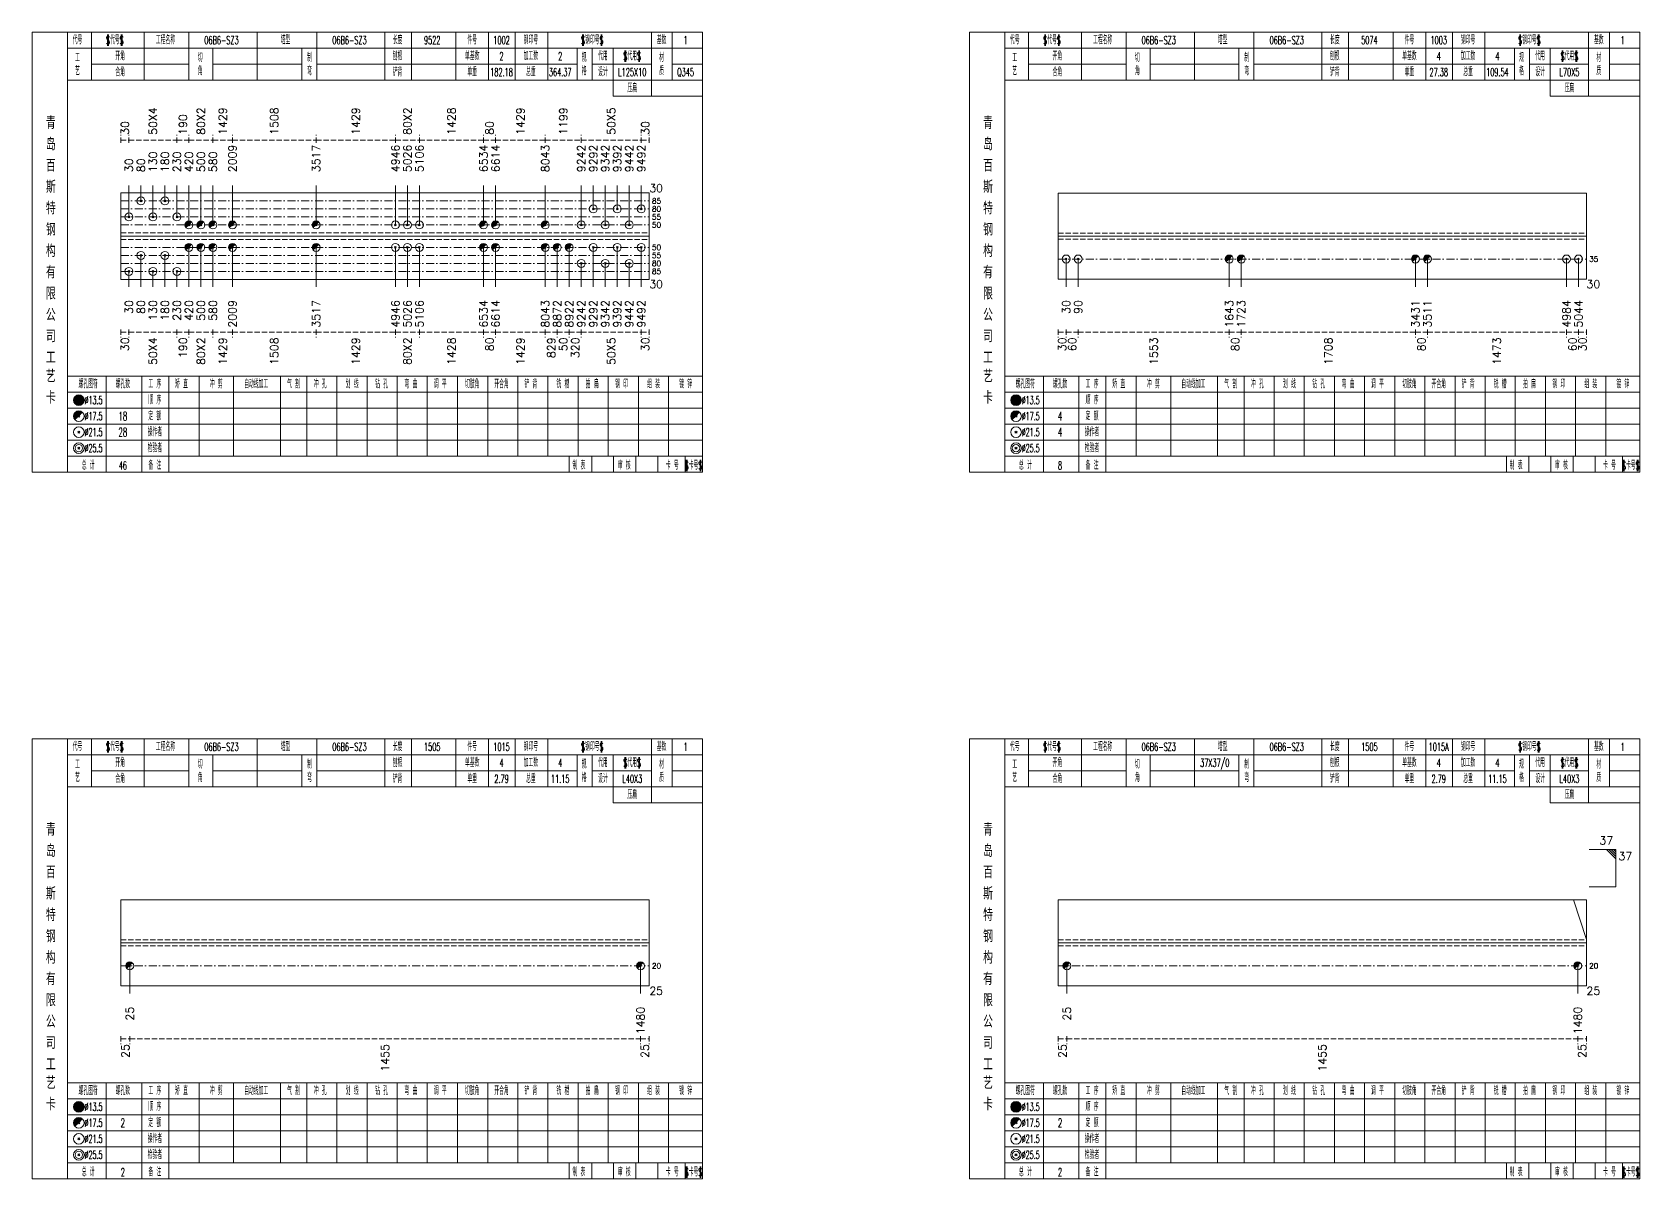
# Model space of a CAD drawing. Extents: x -533 to 8774, y 0 to 7979.
# Drawn here: x 2811 to 3414, y 265 to 695 of the extents above; entities that cross this region are included whole.
import ezdxf
from ezdxf.enums import TextEntityAlignment as Align

# ---------------------------------------------------------------- set-up
doc = ezdxf.new("R2010")
doc.units = 0
doc.header["$MEASUREMENT"] = 0
doc.linetypes.add('一点画线', pattern=[5.2, 3, -1, 0.2, -1])
doc.linetypes.add('虚线', pattern=[2.75, 2, -0.75])
doc.layers.get('0').update_dxf_attribs({"linetype": 'CONTINUOUS', "lineweight": 25})
for name, color, linetype, lineweight in [('1', 7, 'CONTINUOUS', 25), ('4', 7, 'CONTINUOUS', 25), ('5', 7, 'CONTINUOUS', 25)]:
    doc.layers.add(name, color=color, linetype=linetype, lineweight=lineweight)
doc.styles.get("Standard").update_dxf_attribs({"font": 'simplex.shx', "width": 0.7, "height": 3, "bigfont": 'gbhzfs.shx'})

# ---------------------------------------------------------------- blocks, each defined once
blk = doc.blocks.new('孔21.5')
at = {"layer": '5', "color": 7, "linetype": 'Continuous', "lineweight": 13}
for p, q in [((-0.2, -0.2), (0.2, 0.2)), ((0.2, -0.2), (-0.2, 0.2))]:
    blk.add_line(p, q, dxfattribs=at)
blk.add_circle((0, 0), 1, dxfattribs=at)
blk = doc.blocks.new('孔17.5')
at = {"layer": '5', "color": 7, "linetype": 'Continuous', "lineweight": 0}
for p, q in [((-0.2, -0.2), (0.2, 0.2)), ((-0.2, 0.2), (0.2, -0.2))]:
    blk.add_line(p, q, dxfattribs=at)
at = {"layer": '5', "color": 7, "linetype": 'Continuous', "lineweight": 13}
blk.add_circle((0, 0), 1, dxfattribs=at)
for radius in [0.9, 0.8, 0.7, 0.6, 0.5, 0.4, 0.3, 0.2, 0.1]:
    blk.add_arc((0, 0), radius, 45, 225, dxfattribs=at)

msp = doc.modelspace()

# ---------------------------------------------------------------- linework, layer by layer
at = {"color": 8, "linetype": '虚线', "lineweight": 9}
for p, q in [((2844.5, 653.5), (2844.5, 656.5)), ((2844.5, 654.5), (2847.5, 654.5)), ((2847.5, 653.5), (2847.5, 656.5)), ((2847.5, 653.5), (2847.5, 656.5)), ((2847.5, 654.5), (2865.5, 654.5)), ((2865.5, 653.5), (2865.5, 656.5)), ((2865.5, 653.5), (2865.5, 656.5)), ((2865.5, 654.5), (2870, 654.5)), ((2870, 653.5), (2870, 656.5)), ((2870, 653.5), (2870, 656.5)), ((2870, 654.5), (2879, 654.5)), ((2879, 653.5), (2879, 656.5)), ((2879, 653.5), (2879, 656.5)), ((2879, 654.5), (2886.3, 654.5)), ((2886.3, 653.5), (2886.3, 656.5)), ((2886.3, 653.5), (2886.3, 656.5)), ((2886.3, 654.5), (2917.67, 654.5)), ((2917.67, 653.5), (2917.67, 656.5)), ((2917.67, 653.5), (2917.67, 656.5)), ((2917.67, 654.5), (2947.4, 654.5)), ((2947.4, 653.5), (2947.4, 656.5)), ((2947.4, 653.5), (2947.4, 656.5)), ((2947.4, 654.5), (2956.4, 654.5)), ((2956.4, 653.5), (2956.4, 656.5)), ((2956.4, 653.5), (2956.4, 656.5)), ((2956.4, 654.5), (2980.44, 654.5)), ((2980.44, 653.5), (2980.44, 656.5)), ((2980.44, 653.5), (2980.44, 656.5)), ((2980.44, 654.5), (2984.94, 654.5)), ((2984.94, 653.5), (2984.94, 656.5)), ((2984.94, 653.5), (2984.94, 656.5)), ((2984.94, 654.5), (3003.6, 654.5)), ((3003.6, 653.5), (3003.6, 656.5)), ((3003.6, 653.5), (3003.6, 656.5)), ((3003.6, 654.5), (3017.1, 654.5)), ((3017.1, 653.5), (3017.1, 656.5)), ((3017.1, 653.5), (3017.1, 656.5)), ((3017.1, 654.5), (3039.6, 654.5)), ((3039.6, 653.5), (3039.6, 656.5)), ((3039.6, 653.5), (3039.6, 656.5)), ((3039.6, 654.5), (3042.6, 654.5)), ((3042.6, 653.5), (3042.6, 656.5)), ((2844.5, 583.5), (2844.5, 580.5)), ((2844.5, 582.5), (2847.5, 582.5)), ((2847.5, 583.5), (2847.5, 580.5)), ((2847.5, 583.5), (2847.5, 580.5)), ((2847.5, 582.5), (2865.5, 582.5)), ((2865.5, 583.5), (2865.5, 580.5)), ((2865.5, 583.5), (2865.5, 580.5)), ((2865.5, 582.5), (2870, 582.5)), ((2870, 583.5), (2870, 580.5)), ((2870, 583.5), (2870, 580.5)), ((2870, 582.5), (2879, 582.5)), ((2879, 583.5), (2879, 580.5)), ((2879, 583.5), (2879, 580.5)), ((2879, 582.5), (2886.3, 582.5)), ((2886.3, 583.5), (2886.3, 580.5)), ((2886.3, 583.5), (2886.3, 580.5)), ((2886.3, 582.5), (2917.67, 582.5)), ((2917.67, 583.5), (2917.67, 580.5)), ((2917.67, 583.5), (2917.67, 580.5)), ((2917.67, 582.5), (2947.4, 582.5)), ((2947.4, 583.5), (2947.4, 580.5)), ((2947.4, 583.5), (2947.4, 580.5)), ((2947.4, 582.5), (2956.4, 582.5)), ((2956.4, 583.5), (2956.4, 580.5)), ((2956.4, 583.5), (2956.4, 580.5)), ((2956.4, 582.5), (2980.44, 582.5)), ((2980.44, 583.5), (2980.44, 580.5)), ((2980.44, 583.5), (2980.44, 580.5)), ((2980.44, 582.5), (2984.94, 582.5)), ((2984.94, 583.5), (2984.94, 580.5)), ((2984.94, 583.5), (2984.94, 580.5)), ((2984.94, 582.5), (3003.6, 582.5)), ((3003.6, 583.5), (3003.6, 580.5)), ((3003.6, 583.5), (3003.6, 580.5)), ((3003.6, 582.5), (3008.1, 582.5)), ((3008.1, 583.5), (3008.1, 580.5)), ((3008.1, 583.5), (3008.1, 580.5)), ((3008.1, 582.5), (3012.6, 582.5)), ((3012.6, 583.5), (3012.6, 580.5)), ((3012.6, 583.5), (3012.6, 580.5)), ((3012.6, 582.5), (3017.1, 582.5)), ((3017.1, 583.5), (3017.1, 580.5)), ((3017.1, 583.5), (3017.1, 580.5)), ((3017.1, 582.5), (3039.6, 582.5)), ((3039.6, 583.5), (3039.6, 580.5)), ((3039.6, 583.5), (3039.6, 580.5)), ((3039.6, 582.5), (3042.6, 582.5)), ((3042.6, 583.5), (3042.6, 580.5)), ((3195.9, 583.5), (3195.9, 580.5)), ((3195.9, 582.5), (3198.9, 582.5)), ((3198.9, 583.5), (3198.9, 580.5)), ((3198.9, 583.5), (3198.9, 580.5)), ((3198.9, 582.5), (3203.4, 582.5)), ((3203.4, 583.5), (3203.4, 580.5)), ((3203.4, 583.5), (3203.4, 580.5)), ((3203.4, 582.5), (3260.05, 582.5)), ((3260.05, 583.5), (3260.05, 580.5)), ((3260.05, 583.5), (3260.05, 580.5)), ((3260.05, 582.5), (3264.55, 582.5)), ((3264.55, 583.5), (3264.55, 580.5)), ((3264.55, 583.5), (3264.55, 580.5)), ((3264.55, 582.5), (3329.85, 582.5)), ((3329.85, 583.5), (3329.85, 580.5)), ((3329.85, 583.5), (3329.85, 580.5)), ((3329.85, 582.5), (3334.35, 582.5)), ((3334.35, 583.5), (3334.35, 580.5)), ((3334.35, 583.5), (3334.35, 580.5)), ((3334.35, 582.5), (3386.5, 582.5)), ((3386.5, 583.5), (3386.5, 580.5)), ((3386.5, 583.5), (3386.5, 580.5)), ((3386.5, 582.5), (3391, 582.5)), ((3391, 583.5), (3391, 580.5)), ((3391, 583.5), (3391, 580.5)), ((3391, 582.5), (3394, 582.5)), ((3394, 583.5), (3394, 580.5)), ((2844.5, 318.5), (2844.5, 315.5)), ((2844.5, 317.5), (2847.79, 317.5)), ((2847.79, 318.5), (2847.79, 315.5)), ((2847.79, 318.5), (2847.79, 315.5)), ((2847.79, 317.5), (3039.31, 317.5)), ((3039.31, 318.5), (3039.31, 315.5)), ((3039.31, 318.5), (3039.31, 315.5)), ((3039.31, 317.5), (3042.6, 317.5)), ((3042.6, 318.5), (3042.6, 315.5)), ((3195.9, 318.5), (3195.9, 315.5)), ((3195.9, 317.5), (3199.19, 317.5)), ((3199.19, 318.5), (3199.19, 315.5)), ((3199.19, 318.5), (3199.19, 315.5)), ((3199.19, 317.5), (3390.71, 317.5)), ((3390.71, 318.5), (3390.71, 315.5)), ((3390.71, 318.5), (3390.71, 315.5)), ((3390.71, 317.5), (3394, 317.5)), ((3394, 318.5), (3394, 315.5))]:
    msp.add_line(p, q, dxfattribs=at)
at = {"color": 7, "linetype": 'Continuous', "lineweight": 18}
for p, q in [((2844.5, 634.7), (2844.5, 602.3)), ((2844.5, 634.7), (3042.6, 634.7)), ((3042.6, 634.7), (3042.6, 602.3)), ((3195.9, 634.57), (3195.9, 602.43)), ((3195.9, 634.57), (3394, 634.57)), ((3394, 634.57), (3394, 602.43)), ((2844.5, 618.5), (3042.6, 618.5)), ((3195.9, 618.5), (3394, 618.5)), ((2844.5, 369.62), (2844.5, 337.38)), ((2844.5, 369.62), (3042.6, 369.62)), ((3042.6, 369.62), (3042.6, 337.38)), ((3195.9, 369.62), (3195.9, 337.38)), ((3195.9, 369.62), (3394, 369.62)), ((3394, 369.62), (3394, 337.38)), ((2844.5, 353.5), (3042.6, 353.5)), ((3195.9, 353.5), (3394, 353.5))]:
    msp.add_line(p, q, dxfattribs=at)
at = {"color": 7, "linetype": 'Continuous', "lineweight": 13}
for p, q in [((2847.5, 625.7), (2847.5, 637.5)), ((2852, 631.7), (2852, 637.5)), ((2856.5, 625.7), (2856.5, 637.5)), ((2861, 631.7), (2861, 637.5)), ((2865.5, 625.7), (2865.5, 637.5)), ((2870, 622.7), (2870, 637.5)), ((2874.5, 622.7), (2874.5, 637.5)), ((2879, 622.7), (2879, 637.5)), ((2886.3, 622.7), (2886.3, 637.5)), ((2917.67, 622.7), (2917.67, 637.5)), ((2947.4, 622.7), (2947.4, 637.5)), ((2951.9, 622.7), (2951.9, 637.5)), ((2956.4, 622.7), (2956.4, 637.5)), ((2980.44, 622.7), (2980.44, 637.5)), ((2984.94, 622.7), (2984.94, 637.5)), ((3003.6, 622.7), (3003.6, 637.5)), ((3017.1, 622.7), (3017.1, 637.5)), ((3021.6, 628.7), (3021.6, 637.5)), ((3026.1, 622.7), (3026.1, 637.5)), ((3030.6, 628.7), (3030.6, 637.5)), ((3035.1, 622.7), (3035.1, 637.5)), ((3039.6, 628.7), (3039.6, 637.5)), ((2852, 611.3), (2852, 599.5)), ((2861, 611.3), (2861, 599.5)), ((2870, 614.3), (2870, 599.5)), ((2874.5, 614.3), (2874.5, 599.5)), ((2879, 614.3), (2879, 599.5)), ((2886.3, 614.3), (2886.3, 599.5)), ((2917.67, 614.3), (2917.67, 599.5)), ((2947.4, 614.3), (2947.4, 599.5)), ((2951.9, 614.3), (2951.9, 599.5)), ((2956.4, 614.3), (2956.4, 599.5)), ((2980.44, 614.3), (2980.44, 599.5)), ((2984.94, 614.3), (2984.94, 599.5)), ((3003.6, 614.3), (3003.6, 599.5)), ((3008.1, 614.3), (3008.1, 599.5)), ((3012.6, 614.3), (3012.6, 599.5)), ((3021.6, 614.3), (3021.6, 599.5)), ((3030.6, 614.3), (3030.6, 599.5)), ((3039.6, 614.3), (3039.6, 599.5)), ((3198.9, 609.93), (3198.9, 599.5)), ((3203.4, 609.93), (3203.4, 599.5)), ((3260.05, 609.93), (3260.05, 599.5)), ((3264.55, 609.93), (3264.55, 599.5)), ((3329.85, 609.93), (3329.85, 599.5)), ((3334.35, 609.93), (3334.35, 599.5)), ((3386.5, 609.93), (3386.5, 599.5)), ((3391, 609.93), (3391, 599.5)), ((2847.5, 605.3), (2847.5, 599.5)), ((2856.5, 605.3), (2856.5, 599.5)), ((2865.5, 605.3), (2865.5, 599.5)), ((3017.1, 608.3), (3017.1, 599.5)), ((3026.1, 608.3), (3026.1, 599.5)), ((3035.1, 608.3), (3035.1, 599.5)), ((3405, 388.5), (3395, 388.5)), ((3401.5, 388.5), (3405, 385)), ((3402.38, 388.5), (3405, 385.88)), ((3403.25, 388.5), (3405, 386.75)), ((3404.13, 388.5), (3405, 387.62)), ((3405, 374.5), (3405, 388.5)), ((3405, 374.5), (3395, 374.5)), ((3394, 354.71), (3389.13, 369.62)), ((2847.79, 344.88), (2847.79, 334.5)), ((3039.31, 344.88), (3039.31, 334.5)), ((3199.19, 344.88), (3199.19, 334.5)), ((3390.71, 344.88), (3390.71, 334.5))]:
    msp.add_line(p, q, dxfattribs=at)
at = {"color": 3, "linetype": '一点画线', "lineweight": 13}
for p, q in [((2844.5, 631.7), (3042.6, 631.7)), ((2844.5, 628.7), (3042.6, 628.7)), ((2844.5, 625.7), (3042.6, 625.7)), ((2844.5, 622.7), (3042.6, 622.7)), ((2844.5, 614.3), (3042.6, 614.3)), ((2844.5, 611.3), (3042.6, 611.3)), ((3195.9, 609.93), (3394, 609.93)), ((2844.5, 608.3), (3042.6, 608.3)), ((2844.5, 605.3), (3042.6, 605.3)), ((2844.5, 344.88), (3042.6, 344.88)), ((3195.9, 344.88), (3394, 344.88))]:
    msp.add_line(p, q, dxfattribs=at)
at = {"color": 1, "linetype": '虚线', "lineweight": 18}
for p, q in [((2844.5, 619.7), (3042.6, 619.7)), ((2844.5, 617.3), (3042.6, 617.3)), ((3195.9, 619.57), (3394, 619.57)), ((3195.9, 617.43), (3394, 617.43)), ((2844.5, 354.62), (3042.6, 354.62)), ((2844.5, 352.38), (3042.6, 352.38)), ((3195.9, 354.62), (3394, 354.62)), ((3195.9, 352.38), (3394, 352.38))]:
    msp.add_line(p, q, dxfattribs=at)
at = {"layer": '1', "color": 7, "linetype": 'Continuous', "lineweight": 18}
for p, q in [((2844.5, 602.3), (3042.6, 602.3)), ((3195.9, 602.43), (3394, 602.43)), ((2844.5, 337.38), (3042.6, 337.38)), ((3195.9, 337.38), (3394, 337.38))]:
    msp.add_line(p, q, dxfattribs=at)
at = {"layer": '4', "color": 1, "linetype": 'Continuous', "lineweight": 18}
for p, q in [((2824.5, 530), (2824.5, 695)), ((2833.4, 677), (2833.4, 695)), ((2853.2, 677), (2853.2, 695)), ((2870, 677), (2870, 695)), ((2895.6, 677), (2895.6, 695)), ((2917.9, 677), (2917.9, 695)), ((2943.4, 677), (2943.4, 695)), ((2953.4, 677), (2953.4, 695)), ((2970.1, 677), (2970.1, 695)), ((2982.3, 677), (2982.3, 695)), ((2992.3, 677), (2992.3, 695)), ((3004.5, 677), (3004.5, 695)), ((3043.4, 671), (3043.4, 695)), ((3051.2, 677), (3051.2, 695)), ((3175.9, 530), (3175.9, 695)), ((3184.8, 677), (3184.8, 695)), ((3204.6, 677), (3204.6, 695)), ((3221.4, 677), (3221.4, 695)), ((3247, 677), (3247, 695)), ((3269.3, 677), (3269.3, 695)), ((3294.8, 677), (3294.8, 695)), ((3304.8, 677), (3304.8, 695)), ((3321.5, 677), (3321.5, 695)), ((3333.7, 677), (3333.7, 695)), ((3343.7, 677), (3343.7, 695)), ((3355.9, 677), (3355.9, 695)), ((3394.8, 671), (3394.8, 695)), ((3402.6, 677), (3402.6, 695)), ((2824.5, 689), (3062.6, 689)), ((2879, 677), (2879, 689)), ((2912.3, 677), (2912.3, 689)), ((3015.6, 677), (3015.6, 689)), ((3021.2, 677), (3021.2, 689)), ((3029, 671), (3029, 689)), ((3175.9, 689), (3414, 689)), ((3230.4, 677), (3230.4, 689)), ((3263.7, 677), (3263.7, 689)), ((3367, 677), (3367, 689)), ((3372.6, 677), (3372.6, 689)), ((3380.4, 671), (3380.4, 689)), ((2833.4, 683), (2870, 683)), ((2879, 683), (2912.3, 683)), ((2917.9, 683), (3015.6, 683)), ((3021.2, 683), (3043.4, 683)), ((3051.2, 683), (3062.6, 683)), ((3184.8, 683), (3221.4, 683)), ((3230.4, 683), (3263.7, 683)), ((3269.3, 683), (3367, 683)), ((3372.6, 683), (3394.8, 683)), ((3402.6, 683), (3414, 683)), ((2824.5, 677), (3062.6, 677)), ((3175.9, 677), (3414, 677)), ((3029, 671), (3062.6, 671)), ((3380.4, 671), (3414, 671)), ((2824.5, 566), (3062.6, 566)), ((2839, 530), (2839, 566)), ((2852.3, 530), (2852.3, 566)), ((2862.4, 530), (2862.4, 566)), ((2873.8, 536), (2873.8, 566)), ((2886.7, 536), (2886.7, 566)), ((2904.3, 536), (2904.3, 566)), ((2914.2, 536), (2914.2, 566)), ((2925.5, 536), (2925.5, 566)), ((2936.8, 536), (2936.8, 566)), ((2948.1, 536), (2948.1, 566)), ((2959.3, 536), (2959.3, 566)), ((2970.7, 536), (2970.7, 566)), ((2982, 536), (2982, 566)), ((2993.3, 536), (2993.3, 566)), ((3004.6, 536), (3004.6, 566)), ((3015.9, 536), (3015.9, 566)), ((3027.2, 536), (3027.2, 566)), ((3038.5, 536), (3038.5, 566)), ((3049.8, 536), (3049.8, 566)), ((3175.9, 566), (3414, 566)), ((3190.4, 530), (3190.4, 566)), ((3203.7, 530), (3203.7, 566)), ((3213.8, 530), (3213.8, 566)), ((3225.2, 536), (3225.2, 566)), ((3238.1, 536), (3238.1, 566)), ((3255.7, 536), (3255.7, 566)), ((3265.6, 536), (3265.6, 566)), ((3276.9, 536), (3276.9, 566)), ((3288.2, 536), (3288.2, 566)), ((3299.5, 536), (3299.5, 566)), ((3310.7, 536), (3310.7, 566)), ((3322.1, 536), (3322.1, 566)), ((3333.4, 536), (3333.4, 566)), ((3344.7, 536), (3344.7, 566)), ((3356, 536), (3356, 566)), ((3367.3, 536), (3367.3, 566)), ((3378.6, 536), (3378.6, 566)), ((3389.9, 536), (3389.9, 566)), ((3401.2, 536), (3401.2, 566)), ((2824.5, 560), (3062.6, 560)), ((3175.9, 560), (3414, 560)), ((2824.5, 554), (3062.6, 554)), ((3175.9, 554), (3414, 554)), ((2824.5, 548), (3062.6, 548)), ((3175.9, 548), (3414, 548)), ((2824.5, 542), (3062.6, 542)), ((3175.9, 542), (3414, 542)), ((2824.5, 536), (3062.6, 536)), ((3012.6, 530), (3012.6, 536)), ((3021, 530), (3021, 536)), ((3029.2, 530), (3029.2, 536)), ((3037.6, 530), (3037.6, 536)), ((3045.8, 530), (3045.8, 536)), ((3056.1, 530), (3056.1, 536)), ((3175.9, 536), (3414, 536)), ((3364, 530), (3364, 536)), ((3372.4, 530), (3372.4, 536)), ((3380.6, 530), (3380.6, 536)), ((3389, 530), (3389, 536)), ((3397.2, 530), (3397.2, 536)), ((3407.5, 530), (3407.5, 536)), ((2824.5, 265), (2824.5, 430)), ((2833.4, 412), (2833.4, 430)), ((2853.2, 412), (2853.2, 430)), ((2870, 412), (2870, 430)), ((2895.6, 412), (2895.6, 430)), ((2917.9, 412), (2917.9, 430)), ((2943.4, 412), (2943.4, 430)), ((2953.4, 412), (2953.4, 430)), ((2970.1, 412), (2970.1, 430)), ((2982.3, 412), (2982.3, 430)), ((2992.3, 412), (2992.3, 430)), ((3004.5, 412), (3004.5, 430)), ((3043.4, 406), (3043.4, 430)), ((3051.2, 412), (3051.2, 430)), ((3175.9, 265), (3175.9, 430)), ((3184.8, 412), (3184.8, 430)), ((3204.6, 412), (3204.6, 430)), ((3221.4, 412), (3221.4, 430)), ((3247, 412), (3247, 430)), ((3269.3, 412), (3269.3, 430)), ((3294.8, 412), (3294.8, 430)), ((3304.8, 412), (3304.8, 430)), ((3321.5, 412), (3321.5, 430)), ((3333.7, 412), (3333.7, 430)), ((3343.7, 412), (3343.7, 430)), ((3355.9, 412), (3355.9, 430)), ((3394.8, 406), (3394.8, 430)), ((3402.6, 412), (3402.6, 430)), ((2824.5, 424), (3062.6, 424)), ((2879, 412), (2879, 424)), ((2912.3, 412), (2912.3, 424)), ((3015.6, 412), (3015.6, 424)), ((3021.2, 412), (3021.2, 424)), ((3029, 406), (3029, 424)), ((3175.9, 424), (3414, 424)), ((3230.4, 412), (3230.4, 424)), ((3263.7, 412), (3263.7, 424)), ((3367, 412), (3367, 424)), ((3372.6, 412), (3372.6, 424)), ((3380.4, 406), (3380.4, 424)), ((2833.4, 418), (2870, 418)), ((2879, 418), (2912.3, 418)), ((2917.9, 418), (3015.6, 418)), ((3021.2, 418), (3043.4, 418)), ((3051.2, 418), (3062.6, 418)), ((3184.8, 418), (3221.4, 418)), ((3230.4, 418), (3263.7, 418)), ((3269.3, 418), (3367, 418)), ((3372.6, 418), (3394.8, 418)), ((3402.6, 418), (3414, 418)), ((2824.5, 412), (3062.6, 412)), ((3175.9, 412), (3414, 412)), ((3029, 406), (3062.6, 406)), ((3380.4, 406), (3414, 406)), ((2824.5, 301), (3062.6, 301)), ((2839, 265), (2839, 301)), ((2852.3, 265), (2852.3, 301)), ((2862.4, 265), (2862.4, 301)), ((2873.8, 271), (2873.8, 301)), ((2886.7, 271), (2886.7, 301)), ((2904.3, 271), (2904.3, 301)), ((2914.2, 271), (2914.2, 301)), ((2925.5, 271), (2925.5, 301)), ((2936.8, 271), (2936.8, 301)), ((2948.1, 271), (2948.1, 301)), ((2959.3, 271), (2959.3, 301)), ((2970.7, 271), (2970.7, 301)), ((2982, 271), (2982, 301)), ((2993.3, 271), (2993.3, 301)), ((3004.6, 271), (3004.6, 301)), ((3015.9, 271), (3015.9, 301)), ((3027.2, 271), (3027.2, 301)), ((3038.5, 271), (3038.5, 301)), ((3049.8, 271), (3049.8, 301)), ((3175.9, 301), (3414, 301)), ((3190.4, 265), (3190.4, 301)), ((3203.7, 265), (3203.7, 301)), ((3213.8, 265), (3213.8, 301)), ((3225.2, 271), (3225.2, 301)), ((3238.1, 271), (3238.1, 301)), ((3255.7, 271), (3255.7, 301)), ((3265.6, 271), (3265.6, 301)), ((3276.9, 271), (3276.9, 301)), ((3288.2, 271), (3288.2, 301)), ((3299.5, 271), (3299.5, 301)), ((3310.7, 271), (3310.7, 301)), ((3322.1, 271), (3322.1, 301)), ((3333.4, 271), (3333.4, 301)), ((3344.7, 271), (3344.7, 301)), ((3356, 271), (3356, 301)), ((3367.3, 271), (3367.3, 301)), ((3378.6, 271), (3378.6, 301)), ((3389.9, 271), (3389.9, 301)), ((3401.2, 271), (3401.2, 301)), ((2824.5, 295), (3062.6, 295)), ((3175.9, 295), (3414, 295)), ((2824.5, 289), (3062.6, 289)), ((3175.9, 289), (3414, 289)), ((2824.5, 283), (3062.6, 283)), ((3175.9, 283), (3414, 283)), ((2824.5, 277), (3062.6, 277)), ((3175.9, 277), (3414, 277)), ((2824.5, 271), (3062.6, 271)), ((3012.6, 265), (3012.6, 271)), ((3021, 265), (3021, 271)), ((3029.2, 265), (3029.2, 271)), ((3037.6, 265), (3037.6, 271)), ((3045.8, 265), (3045.8, 271)), ((3056.1, 265), (3056.1, 271)), ((3175.9, 271), (3414, 271)), ((3364, 265), (3364, 271)), ((3372.4, 265), (3372.4, 271)), ((3380.6, 265), (3380.6, 271)), ((3389, 265), (3389, 271)), ((3397.2, 265), (3397.2, 271)), ((3407.5, 265), (3407.5, 271))]:
    msp.add_line(p, q, dxfattribs=at)
at = {"layer": '4', "color": 7, "linetype": 'Continuous', "lineweight": 13}
for p, q in [((2828.5, 556.8), (2828.9, 557.2)), ((2828.9, 556.8), (2828.5, 557.2)), ((3179.9, 556.8), (3180.3, 557.2)), ((3180.3, 556.8), (3179.9, 557.2)), ((2828.3, 544.6), (2829.1, 545.4)), ((2829.1, 544.6), (2828.3, 545.4)), ((3179.7, 544.6), (3180.5, 545.4)), ((3180.5, 544.6), (3179.7, 545.4)), ((2828.3, 538.6), (2829.1, 539.4)), ((2829.1, 538.6), (2828.3, 539.4)), ((3179.7, 538.6), (3180.5, 539.4)), ((3180.5, 538.6), (3179.7, 539.4)), ((2828.5, 291.8), (2828.9, 292.2)), ((2828.9, 291.8), (2828.5, 292.2)), ((3179.9, 291.8), (3180.3, 292.2)), ((3180.3, 291.8), (3179.9, 292.2)), ((2828.3, 279.6), (2829.1, 280.4)), ((2829.1, 279.6), (2828.3, 280.4)), ((3179.7, 279.6), (3180.5, 280.4)), ((3180.5, 279.6), (3179.7, 280.4)), ((2828.3, 273.6), (2829.1, 274.4)), ((2829.1, 273.6), (2828.3, 274.4)), ((3179.7, 273.6), (3180.5, 274.4)), ((3180.5, 273.6), (3179.7, 274.4))]:
    msp.add_line(p, q, dxfattribs=at)
at = {"layer": '4', "color": 7, "linetype": 'Continuous', "lineweight": 0}
for p, q in [((2828.3, 550.6), (2829.1, 551.4)), ((2828.3, 551.4), (2829.1, 550.6)), ((3179.7, 550.6), (3180.5, 551.4)), ((3179.7, 551.4), (3180.5, 550.6)), ((2828.3, 285.6), (2829.1, 286.4)), ((2828.3, 286.4), (2829.1, 285.6)), ((3179.7, 285.6), (3180.5, 286.4)), ((3179.7, 286.4), (3180.5, 285.6))]:
    msp.add_line(p, q, dxfattribs=at)
at = {"layer": '4', "color": 1, "linetype": 'Continuous', "lineweight": 18}
for points in [[(2811.2, 695), (2811.2, 530), (3062.6, 530), (3062.6, 695)], [(3162.6, 695), (3162.6, 530), (3414, 530), (3414, 695)], [(2811.2, 430), (2811.2, 265), (3062.6, 265), (3062.6, 430)], [(3162.6, 430), (3162.6, 265), (3414, 265), (3414, 430)]]:
    msp.add_lwpolyline(points, close=True, dxfattribs=at)
at = {"layer": '4', "color": 7, "linetype": 'Continuous', "lineweight": 13}
for centre, radius in [((2828.7, 557), 2), ((2828.7, 557), 1.8), ((2828.7, 557), 1.6), ((2828.7, 557), 1.4), ((2828.7, 557), 1.2), ((2828.7, 557), 1), ((2828.7, 557), 0.8), ((2828.7, 557), 0.6), ((2828.7, 557), 0.4), ((2828.7, 557), 0.2), ((3180.1, 557), 2), ((3180.1, 557), 1.8), ((3180.1, 557), 1.6), ((3180.1, 557), 1.4), ((3180.1, 557), 1.2), ((3180.1, 557), 1), ((3180.1, 557), 0.8), ((3180.1, 557), 0.6), ((3180.1, 557), 0.4), ((3180.1, 557), 0.2), ((2828.7, 551), 2), ((3180.1, 551), 2), ((2828.7, 545), 2), ((3180.1, 545), 2), ((2828.7, 539), 2), ((2828.7, 539), 1.4), ((3180.1, 539), 2), ((3180.1, 539), 1.4), ((2828.7, 292), 2), ((2828.7, 292), 1.8), ((2828.7, 292), 1.6), ((2828.7, 292), 1.4), ((2828.7, 292), 1.2), ((2828.7, 292), 1), ((2828.7, 292), 0.8), ((2828.7, 292), 0.6), ((2828.7, 292), 0.4), ((2828.7, 292), 0.2), ((3180.1, 292), 2), ((3180.1, 292), 1.8), ((3180.1, 292), 1.6), ((3180.1, 292), 1.4), ((3180.1, 292), 1.2), ((3180.1, 292), 1), ((3180.1, 292), 0.8), ((3180.1, 292), 0.6), ((3180.1, 292), 0.4), ((3180.1, 292), 0.2), ((2828.7, 286), 2), ((3180.1, 286), 2), ((2828.7, 280), 2), ((3180.1, 280), 2), ((2828.7, 274), 2), ((2828.7, 274), 1.4), ((3180.1, 274), 2), ((3180.1, 274), 1.4)]:
    msp.add_circle(centre, radius, dxfattribs=at)
for centre, radius in [((2828.7, 551), 1.8), ((2828.7, 551), 1.6), ((2828.7, 551), 1.4), ((2828.7, 551), 1.2), ((2828.7, 551), 1), ((2828.7, 551), 0.8), ((2828.7, 551), 0.6), ((2828.7, 551), 0.4), ((2828.7, 551), 0.2), ((3180.1, 551), 1.8), ((3180.1, 551), 1.6), ((3180.1, 551), 1.4), ((3180.1, 551), 1.2), ((3180.1, 551), 1), ((3180.1, 551), 0.8), ((3180.1, 551), 0.6), ((3180.1, 551), 0.4), ((3180.1, 551), 0.2), ((2828.7, 286), 1.8), ((2828.7, 286), 1.6), ((2828.7, 286), 1.4), ((2828.7, 286), 1.2), ((2828.7, 286), 1), ((2828.7, 286), 0.8), ((2828.7, 286), 0.6), ((2828.7, 286), 0.4), ((2828.7, 286), 0.2), ((3180.1, 286), 1.8), ((3180.1, 286), 1.6), ((3180.1, 286), 1.4), ((3180.1, 286), 1.2), ((3180.1, 286), 1), ((3180.1, 286), 0.8), ((3180.1, 286), 0.6), ((3180.1, 286), 0.4), ((3180.1, 286), 0.2)]:
    msp.add_arc(centre, radius, 45, 225, dxfattribs=at)

# ---------------------------------------------------------------- block references
at = {"color": 7, "linetype": 'Continuous', "lineweight": 13, "xscale": 1.5, "yscale": 1.5, "zscale": 1.5}
for name, p in [('孔21.5', (2852, 631.7)), ('孔21.5', (2861, 631.7)), ('孔21.5', (2847.5, 625.7)), ('孔21.5', (2856.5, 625.7)), ('孔21.5', (2865.5, 625.7)), ('孔21.5', (3021.6, 628.7)), ('孔21.5', (3030.6, 628.7)), ('孔21.5', (3039.6, 628.7)), ('孔17.5', (2870, 622.7)), ('孔17.5', (2874.5, 622.7)), ('孔17.5', (2879, 622.7)), ('孔17.5', (2886.3, 622.7)), ('孔17.5', (2917.67, 622.7)), ('孔21.5', (2947.4, 622.7)), ('孔21.5', (2951.9, 622.7)), ('孔21.5', (2956.4, 622.7)), ('孔17.5', (2980.44, 622.7)), ('孔17.5', (2984.94, 622.7)), ('孔17.5', (3003.6, 622.7)), ('孔21.5', (3017.1, 622.7)), ('孔21.5', (3026.1, 622.7)), ('孔21.5', (3035.1, 622.7))]:
    msp.add_blockref(name, p, dxfattribs=at)
at = {"layer": '1', "color": 7, "linetype": 'Continuous', "lineweight": 13, "xscale": 1.5, "yscale": 1.5, "zscale": 1.5}
for name, p in [('孔17.5', (2870, 614.3)), ('孔17.5', (2874.5, 614.3)), ('孔17.5', (2879, 614.3)), ('孔17.5', (2886.3, 614.3)), ('孔17.5', (2917.67, 614.3)), ('孔21.5', (2947.4, 614.3)), ('孔21.5', (2951.9, 614.3)), ('孔21.5', (2956.4, 614.3)), ('孔17.5', (2980.44, 614.3)), ('孔17.5', (2984.94, 614.3)), ('孔17.5', (3003.6, 614.3)), ('孔17.5', (3008.1, 614.3)), ('孔17.5', (3012.6, 614.3)), ('孔21.5', (3021.6, 614.3)), ('孔21.5', (3030.6, 614.3)), ('孔21.5', (3039.6, 614.3)), ('孔21.5', (2852, 611.3)), ('孔21.5', (2861, 611.3)), ('孔21.5', (3017.1, 608.3)), ('孔21.5', (3026.1, 608.3)), ('孔21.5', (3035.1, 608.3)), ('孔21.5', (3198.9, 609.93)), ('孔21.5', (3203.4, 609.93)), ('孔17.5', (3260.05, 609.93)), ('孔17.5', (3264.55, 609.93)), ('孔17.5', (3329.85, 609.93)), ('孔17.5', (3334.35, 609.93)), ('孔21.5', (3386.5, 609.93)), ('孔21.5', (3391, 609.93)), ('孔21.5', (2847.5, 605.3)), ('孔21.5', (2856.5, 605.3)), ('孔21.5', (2865.5, 605.3)), ('孔17.5', (2847.79, 344.88)), ('孔17.5', (3039.31, 344.88)), ('孔17.5', (3199.19, 344.88)), ('孔17.5', (3390.71, 344.88))]:
    msp.add_blockref(name, p, dxfattribs=at)

# ---------------------------------------------------------------- texts
at = {"color": 8, "linetype": 'Continuous', "lineweight": 9}
for s, p in [('50X4', (2856.5, 656.5)), ('190', (2867.75, 656.5)), ('80X2', (2874.5, 656.5)), ('1429', (2882.65, 656.5)), ('1508', (2901.98, 656.5)), ('1429', (2932.53, 656.5)), ('80X2', (2951.9, 656.5)), ('1428', (2968.42, 656.5)), ('1429', (2994.27, 656.5)), ('1199', (3010.35, 656.5)), ('50X5', (3028.35, 656.5)), ('30', (2846, 656.5)), ('80', (2982.69, 656.5)), ('30', (3041.1, 656.5))]:
    msp.add_text(s, height=3, rotation=90, dxfattribs=at).set_placement(p, align=Align.MIDDLE_LEFT)
at = {"color": 7, "linetype": 'Continuous', "lineweight": 13}
for s, p in [('2009', (2886.3, 642.5)), ('3517', (2917.67, 642.5)), ('4946', (2947.4, 642.5)), ('5026', (2951.9, 642.5)), ('5106', (2956.4, 642.5)), ('6534', (2980.44, 642.5)), ('6614', (2984.94, 642.5)), ('8043', (3003.6, 642.5)), ('9242', (3017.1, 642.5)), ('9292', (3021.6, 642.5)), ('9342', (3026.1, 642.5)), ('9392', (3030.6, 642.5)), ('9442', (3035.1, 642.5)), ('9492', (3039.6, 642.5)), ('30', (2847.5, 642.5)), ('80', (2852, 642.5)), ('130', (2856.5, 642.5)), ('180', (2861, 642.5)), ('230', (2865.5, 642.5)), ('420', (2870, 642.5)), ('500', (2874.5, 642.5)), ('580', (2879, 642.5))]:
    msp.add_text(s, height=3, rotation=90, dxfattribs=at).set_placement(p, align=Align.MIDDLE_LEFT)
for s, height, p in [('30', 3, (3042.6, 636.5)), ('85', 2, (3043.6, 631.7)), ('80', 2, (3043.6, 628.7)), ('55', 2, (3043.6, 625.7)), ('50', 2, (3043.6, 622.7)), ('50', 2, (3043.6, 614.3)), ('55', 2, (3043.6, 611.3)), ('80', 2, (3043.6, 608.3)), ('35', 2, (3395, 609.93)), ('85', 2, (3043.6, 605.3)), ('20', 2, (3043.6, 344.88)), ('20', 2, (3395, 344.88))]:
    msp.add_text(s, height=height, dxfattribs=at).set_placement(p, align=Align.MIDDLE_LEFT)
at = {"color": 8, "linetype": 'Continuous', "lineweight": 9}
for s, p in [('30', (2846, 580.5)), ('50X4', (2856.5, 580.5)), ('190', (2867.75, 580.5)), ('80X2', (2874.5, 580.5)), ('1429', (2882.65, 580.5)), ('1508', (2901.98, 580.5)), ('1429', (2932.53, 580.5)), ('80X2', (2951.9, 580.5)), ('1428', (2968.42, 580.5)), ('80', (2982.69, 580.5)), ('1429', (2994.27, 580.5)), ('829', (3005.85, 580.5)), ('50', (3010.35, 580.5)), ('320', (3014.85, 580.5)), ('50X5', (3028.35, 580.5)), ('30', (3041.1, 580.5)), ('30', (3197.4, 580.5)), ('60', (3201.15, 580.5)), ('1553', (3231.72, 580.5)), ('80', (3262.3, 580.5)), ('1708', (3297.2, 580.5)), ('80', (3332.1, 580.5)), ('1473', (3360.43, 580.5)), ('60', (3388.75, 580.5)), ('30', (3392.5, 580.5)), ('25', (2846.15, 315.5)), ('1455', (2943.55, 315.5)), ('25', (3040.95, 315.5)), ('25', (3197.55, 315.5)), ('1455', (3294.95, 315.5)), ('25', (3392.35, 315.5))]:
    msp.add_text(s, height=3, rotation=90, dxfattribs=at).set_placement(p, align=Align.MIDDLE_RIGHT)
at = {"color": 7, "linetype": 'Continuous', "lineweight": 13}
msp.add_text('37', height=3, dxfattribs=at).set_placement((3404, 389.5), align=Align.BOTTOM_RIGHT)
msp.add_text('37', height=3, dxfattribs=at).set_placement((3406, 387.5), align=Align.TOP_LEFT)
at = {"layer": '1', "color": 7, "linetype": 'Continuous', "lineweight": 13}
for s, p in [('30', (3042.6, 600.5)), ('30', (3394, 600.5)), ('25', (3042.6, 335.5)), ('25', (3394, 335.5))]:
    msp.add_text(s, height=3, dxfattribs=at).set_placement(p, align=Align.MIDDLE_LEFT)
for s, p in [('30', (2847.5, 594.5)), ('80', (2852, 594.5)), ('130', (2856.5, 594.5)), ('180', (2861, 594.5)), ('230', (2865.5, 594.5)), ('420', (2870, 594.5)), ('500', (2874.5, 594.5)), ('580', (2879, 594.5)), ('2009', (2886.3, 594.5)), ('3517', (2917.67, 594.5)), ('4946', (2947.4, 594.5)), ('5026', (2951.9, 594.5)), ('5106', (2956.4, 594.5)), ('6534', (2980.44, 594.5)), ('6614', (2984.94, 594.5)), ('8043', (3003.6, 594.5)), ('8872', (3008.1, 594.5)), ('8922', (3012.6, 594.5)), ('9242', (3017.1, 594.5)), ('9292', (3021.6, 594.5)), ('9342', (3026.1, 594.5)), ('9392', (3030.6, 594.5)), ('9442', (3035.1, 594.5)), ('9492', (3039.6, 594.5)), ('30', (3198.9, 594.5)), ('90', (3203.4, 594.5)), ('1643', (3260.05, 594.5)), ('1723', (3264.55, 594.5)), ('3431', (3329.85, 594.5)), ('3511', (3334.35, 594.5)), ('4984', (3386.5, 594.5)), ('5044', (3391, 594.5)), ('25', (2847.79, 329.5)), ('1480', (3039.31, 329.5)), ('25', (3199.19, 329.5)), ('1480', (3390.71, 329.5))]:
    msp.add_text(s, height=3, rotation=90, dxfattribs=at).set_placement(p, align=Align.MIDDLE_RIGHT)
at = {"layer": '4', "color": 1, "linetype": 'Continuous', "lineweight": 13}
for s, height, width, p in [('代号', 3, 0.6, (2828.2, 692)), ('$代号$', 3, 0.6, (2842.2, 692)), ('工程名称', 3, 0.6, (2861.2, 692)), ('06B6-SZ3', 3, 0.6, (2882.2, 692)), ('塔型', 3, 0.6, (2906.2, 692)), ('06B6-SZ3', 3, 0.6, (2930.2, 692)), ('长度', 3, 0.6, (2948.2, 692)), ('9522', 3, 0.6, (2961.2, 692)), ('件号', 3, 0.6, (2976.2, 692)), ('1002', 3, 0.6, (2987.2, 692)), ('钢印号', 3, 0.6, (2998.2, 692)), ('$钢印号$', 3, 0.6, (3021.2, 692)), ('基数', 3, 0.6, (3047.2, 692)), ('1', 3, 0.6, (3056.2, 692)), ('代号', 3, 0.6, (3179.6, 692)), ('$代号$', 3, 0.6, (3193.6, 692)), ('工程名称', 3, 0.6, (3212.6, 692)), ('06B6-SZ3', 3, 0.6, (3233.6, 692)), ('塔型', 3, 0.6, (3257.6, 692)), ('06B6-SZ3', 3, 0.6, (3281.6, 692)), ('长度', 3, 0.6, (3299.6, 692)), ('5074', 3, 0.6, (3312.6, 692)), ('件号', 3, 0.6, (3327.6, 692)), ('1003', 3, 0.6, (3338.6, 692)), ('钢印号', 3, 0.6, (3349.6, 692)), ('$钢印号$', 3, 0.6, (3372.6, 692)), ('基数', 3, 0.6, (3398.6, 692)), ('1', 3, 0.6, (3407.6, 692)), ('开角', 3, 0.6, (2844.2, 686)), ('制', 3, 0.6, (2915.2, 685.4)), ('刨根', 3, 0.6, (2948.2, 686)), ('单基数', 3, 0.6, (2976.2, 686)), ('2', 3, 0.6, (2987.2, 686)), ('加工数', 3, 0.6, (2998.2, 686)), ('2', 3, 0.6, (3009.2, 686)), ('代用', 3, 0.6, (3025.2, 686)), ('$代用$', 3, 0.6, (3036.2, 686)), ('材', 3, 0.6, (3047.2, 685.4)), ('开角', 3, 0.6, (3195.6, 686)), ('制', 3, 0.6, (3266.6, 685.4)), ('刨根', 3, 0.6, (3299.6, 686)), ('单基数', 3, 0.6, (3327.6, 686)), ('4', 3, 0.6, (3338.6, 686)), ('加工数', 3, 0.6, (3349.6, 686)), ('4', 3, 0.6, (3360.6, 686)), ('代用', 3, 0.6, (3376.6, 686)), ('$代用$', 3, 0.6, (3387.6, 686)), ('材', 3, 0.6, (3398.6, 685.4)), ('工', 3, 0.6, (2828.2, 685.4)), ('艺', 3, 0.6, (2828.2, 680.4)), ('合角', 3, 0.6, (2844.2, 680)), ('切', 3, 0.6, (2874.2, 685.4)), ('角', 3, 0.6, (2874.2, 680.4)), ('弯', 3, 0.6, (2915.2, 680.4)), ('铲背', 3, 0.6, (2948.2, 680)), ('单重', 3, 0.6, (2976.2, 680)), ('182.18', 3, 0.6, (2987.2, 680)), ('总重', 3, 0.6, (2998.2, 680)), ('364.37', 3, 0.6, (3009.2, 680)), ('格', 3, 0.6, (3018.2, 680.4)), ('规', 3, 0.6, (3018.2, 685.4)), ('设计', 3, 0.6, (3025.2, 680)), ('L125X10', 3, 0.6, (3036.2, 680)), ('质', 3, 0.6, (3047.2, 680.4)), ('Q345', 3, 0.6, (3056.2, 680)), ('工', 3, 0.6, (3179.6, 685.4)), ('艺', 3, 0.6, (3179.6, 680.4)), ('合角', 3, 0.6, (3195.6, 680)), ('切', 3, 0.6, (3225.6, 685.4)), ('角', 3, 0.6, (3225.6, 680.4)), ('弯', 3, 0.6, (3266.6, 680.4)), ('铲背', 3, 0.6, (3299.6, 680)), ('单重', 3, 0.6, (3327.6, 680)), ('27.38', 3, 0.6, (3338.6, 680)), ('总重', 3, 0.6, (3349.6, 680)), ('109.54', 3, 0.6, (3360.6, 680)), ('格', 3, 0.6, (3369.6, 680.4)), ('规', 3, 0.6, (3369.6, 685.4)), ('设计', 3, 0.6, (3376.6, 680)), ('L70X5', 3, 0.6, (3387.6, 680)), ('质', 3, 0.6, (3398.6, 680.4)), ('压扁', 3, 0.6, (3036.2, 674)), ('压扁', 3, 0.6, (3387.6, 674)), ('青', 4.6, 0.8, (2818.2, 661)), ('青', 4.6, 0.8, (3169.6, 661)), ('岛', 4.6, 0.8, (2818.2, 653)), ('岛', 4.6, 0.8, (3169.6, 653)), ('百', 4.6, 0.8, (2818.2, 645)), ('百', 4.6, 0.8, (3169.6, 645)), ('斯', 4.6, 0.8, (2818.2, 637)), ('斯', 4.6, 0.8, (3169.6, 637)), ('特', 4.6, 0.8, (2818.2, 629)), ('特', 4.6, 0.8, (3169.6, 629)), ('钢', 4.6, 0.8, (2818.2, 621)), ('钢', 4.6, 0.8, (3169.6, 621)), ('构', 4.6, 0.8, (2818.2, 613)), ('构', 4.6, 0.8, (3169.6, 613)), ('有', 4.6, 0.8, (2818.2, 605)), ('有', 4.6, 0.8, (3169.6, 605)), ('限', 4.6, 0.8, (2818.2, 597)), ('限', 4.6, 0.8, (3169.6, 597)), ('公', 4.6, 0.8, (2818.2, 589)), ('公', 4.6, 0.8, (3169.6, 589)), ('司', 4.6, 0.8, (2818.2, 581)), ('司', 4.6, 0.8, (3169.6, 581)), ('工', 4.6, 0.8, (2818.2, 573)), ('工', 4.6, 0.8, (3169.6, 573)), ('艺', 4.6, 0.8, (2818.2, 566)), ('艺', 4.6, 0.8, (3169.6, 566)), ('卡', 4.6, 0.8, (2818.2, 558)), ('螺孔图符', 3, 0.6, (2832.2, 563)), ('螺孔数', 3, 0.6, (2845.2, 563)), ('工 序', 3, 0.6, (2857.2, 563)), ('矫 直', 3, 0.6, (2867.2, 563)), ('冲 剪', 3, 0.6, (2880.2, 563)), ('自动线加工', 3, 0.6, (2895.2, 563)), ('气 割', 3, 0.6, (2909.2, 563)), ('冲 孔', 3, 0.6, (2919.2, 563)), ('划 线', 3, 0.6, (2931.2, 563)), ('钻 孔', 3, 0.6, (2942.2, 563)), ('弯 曲', 3, 0.6, (2953.2, 563)), ('调 平', 3, 0.6, (2964.2, 563)), ('切肢角', 3, 0.6, (2976.2, 563)), ('开合角', 3, 0.6, (2987.2, 563)), ('铲 背', 3, 0.6, (2998.2, 563)), ('铣 槽', 3, 0.6, (3010.2, 563)), ('拍 扁', 3, 0.6, (3021.2, 563)), ('钢 印', 3, 0.6, (3032.2, 563)), ('组 装', 3, 0.6, (3044.2, 563)), ('镀 锌', 3, 0.6, (3056.2, 563)), ('卡', 4.6, 0.8, (3169.6, 558)), ('螺孔图符', 3, 0.6, (3183.6, 563)), ('螺孔数', 3, 0.6, (3196.6, 563)), ('工 序', 3, 0.6, (3208.6, 563)), ('矫 直', 3, 0.6, (3218.6, 563)), ('冲 剪', 3, 0.6, (3231.6, 563)), ('自动线加工', 3, 0.6, (3246.6, 563)), ('气 割', 3, 0.6, (3260.6, 563)), ('冲 孔', 3, 0.6, (3270.6, 563)), ('划 线', 3, 0.6, (3282.6, 563)), ('钻 孔', 3, 0.6, (3293.6, 563)), ('弯 曲', 3, 0.6, (3304.6, 563)), ('调 平', 3, 0.6, (3315.6, 563)), ('切肢角', 3, 0.6, (3327.6, 563)), ('开合角', 3, 0.6, (3338.6, 563)), ('铲 背', 3, 0.6, (3349.6, 563)), ('铣 槽', 3, 0.6, (3361.6, 563)), ('拍 扁', 3, 0.6, (3372.6, 563)), ('钢 印', 3, 0.6, (3383.6, 563)), ('组 装', 3, 0.6, (3395.6, 563)), ('镀 锌', 3, 0.6, (3407.6, 563)), ('%%C13.5', 3, 0.5, (2834.2, 557)), ('顺 序', 3, 0.6, (2857.2, 557)), ('%%C13.5', 3, 0.5, (3185.6, 557)), ('顺 序', 3, 0.6, (3208.6, 557)), ('%%C17.5', 3, 0.5, (2834.2, 551)), ('18', 3.2, 0.6, (2845.2, 551)), ('定 额', 3, 0.6, (2857.2, 551)), ('%%C17.5', 3, 0.5, (3185.6, 551)), ('4', 3.2, 0.6, (3196.6, 551)), ('定 额', 3, 0.6, (3208.6, 551)), ('%%C21.5', 3, 0.5, (2834.2, 545)), ('28', 3.2, 0.6, (2845.2, 545)), ('操作者', 3, 0.6, (2857.2, 545)), ('%%C21.5', 3, 0.5, (3185.6, 545)), ('4', 3.2, 0.6, (3196.6, 545)), ('操作者', 3, 0.6, (3208.6, 545)), ('%%C25.5', 3, 0.5, (2834.2, 539)), ('检验者', 3, 0.6, (2857.2, 539)), ('%%C25.5', 3, 0.5, (3185.6, 539)), ('检验者', 3, 0.6, (3208.6, 539)), ('总 计', 3, 0.6, (2832.2, 532.5)), ('46', 3, 0.6, (2845.2, 532.5)), ('备 注', 3, 0.6, (2857.2, 532.5)), ('制 表', 3, 0.6, (3016.2, 532.5)), ('审 核', 3, 0.6, (3033.2, 532.5)), ('卡 号', 3, 0.6, (3051.2, 532.5)), ('$卡号$', 3, 0.6, (3059.2, 532.5)), ('总 计', 3, 0.6, (3183.6, 532.5)), ('8', 3, 0.6, (3196.6, 532.5)), ('备 注', 3, 0.6, (3208.6, 532.5)), ('制 表', 3, 0.6, (3367.6, 532.5)), ('审 核', 3, 0.6, (3384.6, 532.5)), ('卡 号', 3, 0.6, (3402.6, 532.5)), ('$卡号$', 3, 0.6, (3410.6, 532.5)), ('代号', 3, 0.6, (2828.2, 427)), ('$代号$', 3, 0.6, (2842.2, 427)), ('工程名称', 3, 0.6, (2861.2, 427)), ('06B6-SZ3', 3, 0.6, (2882.2, 427)), ('塔型', 3, 0.6, (2906.2, 427)), ('06B6-SZ3', 3, 0.6, (2930.2, 427)), ('长度', 3, 0.6, (2948.2, 427)), ('1505', 3, 0.6, (2961.2, 427)), ('件号', 3, 0.6, (2976.2, 427)), ('1015', 3, 0.6, (2987.2, 427)), ('钢印号', 3, 0.6, (2998.2, 427)), ('$钢印号$', 3, 0.6, (3021.2, 427)), ('基数', 3, 0.6, (3047.2, 427)), ('1', 3, 0.6, (3056.2, 427)), ('代号', 3, 0.6, (3179.6, 427)), ('$代号$', 3, 0.6, (3193.6, 427)), ('工程名称', 3, 0.6, (3212.6, 427)), ('06B6-SZ3', 3, 0.6, (3233.6, 427)), ('塔型', 3, 0.6, (3257.6, 427)), ('06B6-SZ3', 3, 0.6, (3281.6, 427)), ('长度', 3, 0.6, (3299.6, 427)), ('1505', 3, 0.6, (3312.6, 427)), ('件号', 3, 0.6, (3327.6, 427)), ('1015A', 3, 0.6, (3338.6, 427)), ('钢印号', 3, 0.6, (3349.6, 427)), ('$钢印号$', 3, 0.6, (3372.6, 427)), ('基数', 3, 0.6, (3398.6, 427)), ('1', 3, 0.6, (3407.6, 427)), ('开角', 3, 0.6, (2844.2, 421)), ('切', 3, 0.6, (2874.2, 420.4)), ('制', 3, 0.6, (2915.2, 420.4)), ('刨根', 3, 0.6, (2948.2, 421)), ('单基数', 3, 0.6, (2976.2, 421)), ('4', 3, 0.6, (2987.2, 421)), ('加工数', 3, 0.6, (2998.2, 421)), ('4', 3, 0.6, (3009.2, 421)), ('规', 3, 0.6, (3018.2, 420.4)), ('代用', 3, 0.6, (3025.2, 421)), ('$代用$', 3, 0.6, (3036.2, 421)), ('材', 3, 0.6, (3047.2, 420.4)), ('开角', 3, 0.6, (3195.6, 421)), ('切', 3, 0.6, (3225.6, 420.4)), ('37X37/0', 3, 0.6, (3254.6, 421)), ('制', 3, 0.6, (3266.6, 420.4)), ('刨根', 3, 0.6, (3299.6, 421)), ('单基数', 3, 0.6, (3327.6, 421)), ('4', 3, 0.6, (3338.6, 421)), ('加工数', 3, 0.6, (3349.6, 421)), ('4', 3, 0.6, (3360.6, 421)), ('规', 3, 0.6, (3369.6, 420.4)), ('代用', 3, 0.6, (3376.6, 421)), ('$代用$', 3, 0.6, (3387.6, 421)), ('材', 3, 0.6, (3398.6, 420.4)), ('工', 3, 0.6, (2828.2, 420.4)), ('艺', 3, 0.6, (2828.2, 415.4)), ('合角', 3, 0.6, (2844.2, 415)), ('角', 3, 0.6, (2874.2, 415.4)), ('弯', 3, 0.6, (2915.2, 415.4)), ('铲背', 3, 0.6, (2948.2, 415)), ('单重', 3, 0.6, (2976.2, 415)), ('2.79', 3, 0.6, (2987.2, 415)), ('总重', 3, 0.6, (2998.2, 415)), ('11.15', 3, 0.6, (3009.2, 415)), ('格', 3, 0.6, (3018.2, 415.4)), ('设计', 3, 0.6, (3025.2, 415)), ('L40X3', 3, 0.6, (3036.2, 415)), ('质', 3, 0.6, (3047.2, 415.4)), ('工', 3, 0.6, (3179.6, 420.4)), ('艺', 3, 0.6, (3179.6, 415.4)), ('合角', 3, 0.6, (3195.6, 415)), ('角', 3, 0.6, (3225.6, 415.4)), ('弯', 3, 0.6, (3266.6, 415.4)), ('铲背', 3, 0.6, (3299.6, 415)), ('单重', 3, 0.6, (3327.6, 415)), ('2.79', 3, 0.6, (3338.6, 415)), ('总重', 3, 0.6, (3349.6, 415)), ('11.15', 3, 0.6, (3360.6, 415)), ('格', 3, 0.6, (3369.6, 415.4)), ('设计', 3, 0.6, (3376.6, 415)), ('L40X3', 3, 0.6, (3387.6, 415)), ('质', 3, 0.6, (3398.6, 415.4)), ('压扁', 3, 0.6, (3036.2, 409)), ('压扁', 3, 0.6, (3387.6, 409)), ('青', 4.6, 0.8, (2818.2, 396)), ('青', 4.6, 0.8, (3169.6, 396)), ('岛', 4.6, 0.8, (2818.2, 388)), ('岛', 4.6, 0.8, (3169.6, 388)), ('百', 4.6, 0.8, (2818.2, 380)), ('百', 4.6, 0.8, (3169.6, 380)), ('斯', 4.6, 0.8, (2818.2, 372)), ('斯', 4.6, 0.8, (3169.6, 372)), ('特', 4.6, 0.8, (2818.2, 364)), ('特', 4.6, 0.8, (3169.6, 364)), ('钢', 4.6, 0.8, (2818.2, 356)), ('钢', 4.6, 0.8, (3169.6, 356)), ('构', 4.6, 0.8, (2818.2, 348)), ('构', 4.6, 0.8, (3169.6, 348)), ('有', 4.6, 0.8, (2818.2, 340)), ('有', 4.6, 0.8, (3169.6, 340)), ('限', 4.6, 0.8, (2818.2, 332)), ('限', 4.6, 0.8, (3169.6, 332)), ('公', 4.6, 0.8, (2818.2, 324)), ('公', 4.6, 0.8, (3169.6, 324)), ('司', 4.6, 0.8, (2818.2, 316)), ('司', 4.6, 0.8, (3169.6, 316)), ('工', 4.6, 0.8, (2818.2, 308)), ('工', 4.6, 0.8, (3169.6, 308)), ('艺', 4.6, 0.8, (2818.2, 301)), ('艺', 4.6, 0.8, (3169.6, 301)), ('卡', 4.6, 0.8, (2818.2, 293)), ('螺孔图符', 3, 0.6, (2832.2, 298)), ('螺孔数', 3, 0.6, (2845.2, 298)), ('工 序', 3, 0.6, (2857.2, 298)), ('矫 直', 3, 0.6, (2867.2, 298)), ('冲 剪', 3, 0.6, (2880.2, 298)), ('自动线加工', 3, 0.6, (2895.2, 298)), ('气 割', 3, 0.6, (2909.2, 298)), ('冲 孔', 3, 0.6, (2919.2, 298)), ('划 线', 3, 0.6, (2931.2, 298)), ('钻 孔', 3, 0.6, (2942.2, 298)), ('弯 曲', 3, 0.6, (2953.2, 298)), ('调 平', 3, 0.6, (2964.2, 298)), ('切肢角', 3, 0.6, (2976.2, 298)), ('开合角', 3, 0.6, (2987.2, 298)), ('铲 背', 3, 0.6, (2998.2, 298)), ('铣 槽', 3, 0.6, (3010.2, 298)), ('拍 扁', 3, 0.6, (3021.2, 298)), ('钢 印', 3, 0.6, (3032.2, 298)), ('组 装', 3, 0.6, (3044.2, 298)), ('镀 锌', 3, 0.6, (3056.2, 298)), ('卡', 4.6, 0.8, (3169.6, 293)), ('螺孔图符', 3, 0.6, (3183.6, 298)), ('螺孔数', 3, 0.6, (3196.6, 298)), ('工 序', 3, 0.6, (3208.6, 298)), ('矫 直', 3, 0.6, (3218.6, 298)), ('冲 剪', 3, 0.6, (3231.6, 298)), ('自动线加工', 3, 0.6, (3246.6, 298)), ('气 割', 3, 0.6, (3260.6, 298)), ('冲 孔', 3, 0.6, (3270.6, 298)), ('划 线', 3, 0.6, (3282.6, 298)), ('钻 孔', 3, 0.6, (3293.6, 298)), ('弯 曲', 3, 0.6, (3304.6, 298)), ('调 平', 3, 0.6, (3315.6, 298)), ('切肢角', 3, 0.6, (3327.6, 298)), ('开合角', 3, 0.6, (3338.6, 298)), ('铲 背', 3, 0.6, (3349.6, 298)), ('铣 槽', 3, 0.6, (3361.6, 298)), ('拍 扁', 3, 0.6, (3372.6, 298)), ('钢 印', 3, 0.6, (3383.6, 298)), ('组 装', 3, 0.6, (3395.6, 298)), ('镀 锌', 3, 0.6, (3407.6, 298)), ('%%C13.5', 3, 0.5, (2834.2, 292)), ('顺 序', 3, 0.6, (2857.2, 292)), ('%%C13.5', 3, 0.5, (3185.6, 292)), ('顺 序', 3, 0.6, (3208.6, 292)), ('%%C17.5', 3, 0.5, (2834.2, 286)), ('2', 3.2, 0.6, (2845.2, 286)), ('定 额', 3, 0.6, (2857.2, 286)), ('%%C17.5', 3, 0.5, (3185.6, 286)), ('2', 3.2, 0.6, (3196.6, 286)), ('定 额', 3, 0.6, (3208.6, 286)), ('%%C21.5', 3, 0.5, (2834.2, 280)), ('操作者', 3, 0.6, (2857.2, 280)), ('%%C21.5', 3, 0.5, (3185.6, 280)), ('操作者', 3, 0.6, (3208.6, 280)), ('%%C25.5', 3, 0.5, (2834.2, 274)), ('检验者', 3, 0.6, (2857.2, 274)), ('%%C25.5', 3, 0.5, (3185.6, 274)), ('检验者', 3, 0.6, (3208.6, 274)), ('总 计', 3, 0.6, (2832.2, 267.5)), ('2', 3, 0.6, (2845.2, 267.5)), ('备 注', 3, 0.6, (2857.2, 267.5)), ('制 表', 3, 0.6, (3016.2, 267.5)), ('审 核', 3, 0.6, (3033.2, 267.5)), ('卡 号', 3, 0.6, (3051.2, 267.5)), ('$卡号$', 3, 0.6, (3059.2, 267.5)), ('总 计', 3, 0.6, (3183.6, 267.5)), ('2', 3, 0.6, (3196.6, 267.5)), ('备 注', 3, 0.6, (3208.6, 267.5)), ('制 表', 3, 0.6, (3367.6, 267.5)), ('审 核', 3, 0.6, (3384.6, 267.5)), ('卡 号', 3, 0.6, (3402.6, 267.5)), ('$卡号$', 3, 0.6, (3410.6, 267.5))]:
    msp.add_text(s, height=height, dxfattribs=dict(at, width=width)).set_placement(p, align=Align.MIDDLE_CENTER)

doc.saveas('drawing.dxf')
